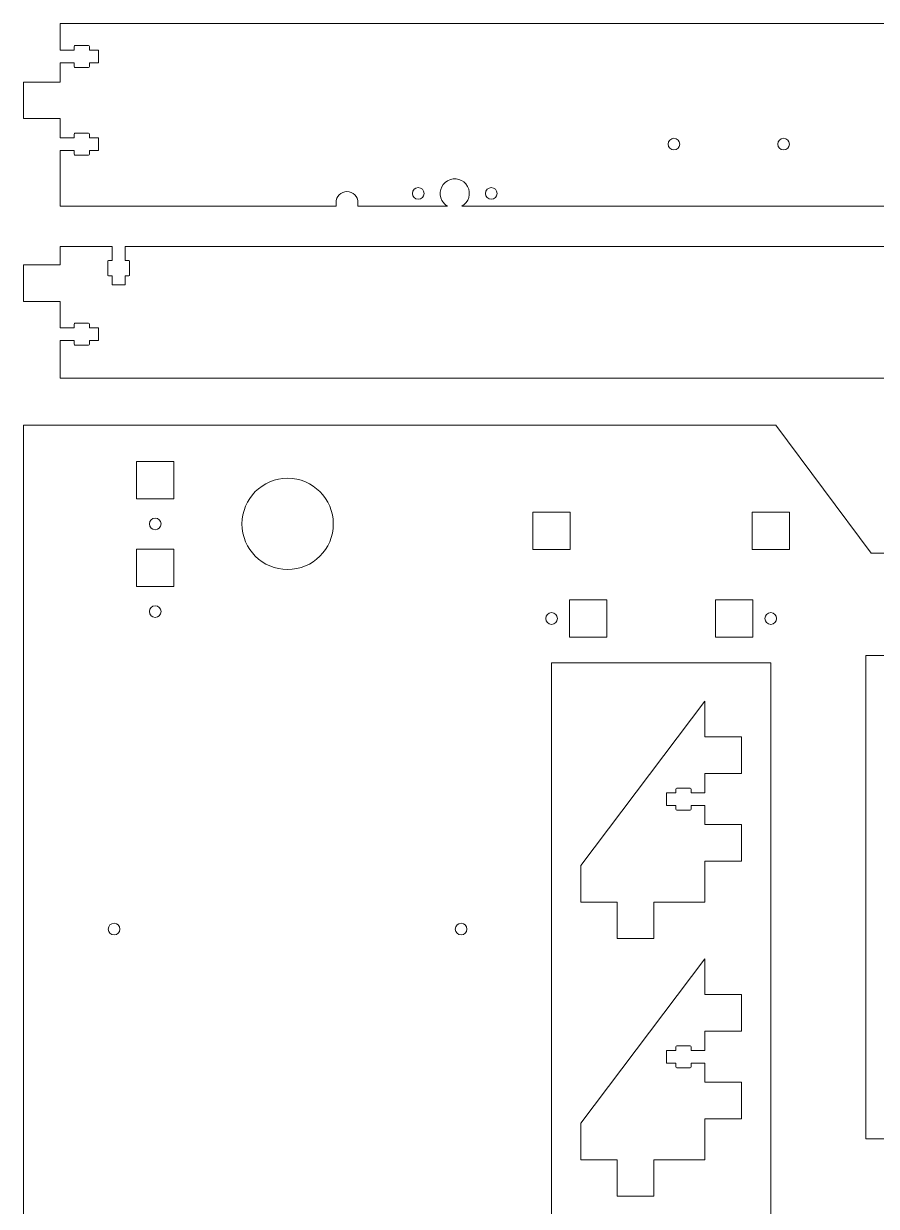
# Model space of a CAD drawing. Header units: inches. Extents: x 10 to 670, y -560 to -10.
# Drawn here: x 10 to 243.4, y -333.9 to -10 of the extents above; entities that cross this region are included whole.
import ezdxf

# ---------------------------------------------------------------- set-up
doc = ezdxf.new("R2010")
doc.units = ezdxf.units.IN
doc.header["$MEASUREMENT"] = 0
doc.layers.add('Layer 1', color=7, linetype='Continuous')

# ---------------------------------------------------------------- blocks, each defined once
blk = doc.blocks.new('block 132')
at = {"layer": 'Layer 1', "color": 7, "lineweight": 15, "true_color": 0xffffff}
blk.add_lwpolyline([(307, -155), (242, -155)], dxfattribs=at)
blk = doc.blocks.new('block 133')
at = {"layer": 'Layer 1', "color": 7, "lineweight": 15, "true_color": 0xffffff}
blk.add_lwpolyline([(242, -155), (215.93, -120)], dxfattribs=at)
blk = doc.blocks.new('block 134')
at = {"layer": 'Layer 1', "color": 7, "lineweight": 15, "true_color": 0xffffff}
blk.add_lwpolyline([(215.93, -120), (10, -120)], dxfattribs=at)
blk = doc.blocks.new('block 135')
at = {"layer": 'Layer 1', "color": 7, "lineweight": 15, "true_color": 0xffffff}
blk.add_lwpolyline([(10, -120), (10, -540)], dxfattribs=at)
blk = doc.blocks.new('block 138')
at = {"layer": 'Layer 1', "color": 7, "lineweight": 15, "true_color": 0xffffff}
blk.add_open_spline([(131.35, -257.95), (131.35, -258.83), (130.63, -259.55), (129.75, -259.55), (128.87, -259.55), (128.15, -258.83), (128.15, -257.95), (128.15, -257.07), (128.87, -256.35), (129.75, -256.35), (130.63, -256.35), (131.35, -257.07), (131.35, -257.95), (131.35, -257.95), (131.35, -257.95), (131.35, -257.95)], degree=3, knots=[0, 0, 0, 0, 1, 1, 1, 2, 2, 2, 3, 3, 3, 4, 4, 4, 5, 5, 5, 5], dxfattribs=at)
blk = doc.blocks.new('block 139')
at = {"layer": 'Layer 1', "color": 7, "lineweight": 15, "true_color": 0xffffff}
blk.add_open_spline([(36.35, -257.95), (36.35, -258.83), (35.63, -259.55), (34.75, -259.55), (33.87, -259.55), (33.15, -258.83), (33.15, -257.95), (33.15, -257.07), (33.87, -256.35), (34.75, -256.35), (35.63, -256.35), (36.35, -257.07), (36.35, -257.95), (36.35, -257.95), (36.35, -257.95), (36.35, -257.95)], degree=3, knots=[0, 0, 0, 0, 1, 1, 1, 2, 2, 2, 3, 3, 3, 4, 4, 4, 5, 5, 5, 5], dxfattribs=at)
blk = doc.blocks.new('block 142')
at = {"layer": 'Layer 1', "color": 7, "lineweight": 15, "true_color": 0xffffff}
blk.add_open_spline([(94.75, -147), (94.75, -153.9), (89.15, -159.5), (82.25, -159.5), (75.35, -159.5), (69.75, -153.9), (69.75, -147), (69.75, -140.1), (75.35, -134.5), (82.25, -134.5), (89.15, -134.5), (94.75, -140.1), (94.75, -147), (94.75, -147), (94.75, -147), (94.75, -147)], degree=3, knots=[0, 0, 0, 0, 1, 1, 1, 2, 2, 2, 3, 3, 3, 4, 4, 4, 5, 5, 5, 5], dxfattribs=at)
blk = doc.blocks.new('block 143')
at = {"layer": 'Layer 1', "color": 7, "lineweight": 15, "true_color": 0xffffff}
blk.add_lwpolyline([(149.4, -143.8), (149.4, -154)], dxfattribs=at)
blk = doc.blocks.new('block 144')
at = {"layer": 'Layer 1', "color": 7, "lineweight": 15, "true_color": 0xffffff}
blk.add_lwpolyline([(159.6, -143.8), (149.4, -143.8)], dxfattribs=at)
blk = doc.blocks.new('block 145')
at = {"layer": 'Layer 1', "color": 7, "lineweight": 15, "true_color": 0xffffff}
blk.add_lwpolyline([(159.6, -154), (159.6, -143.8)], dxfattribs=at)
blk = doc.blocks.new('block 146')
at = {"layer": 'Layer 1', "color": 7, "lineweight": 15, "true_color": 0xffffff}
blk.add_lwpolyline([(149.4, -154), (159.6, -154)], dxfattribs=at)
blk = doc.blocks.new('block 147')
at = {"layer": 'Layer 1', "color": 7, "lineweight": 15, "true_color": 0xffffff}
blk.add_lwpolyline([(209.4, -143.8), (209.4, -154)], dxfattribs=at)
blk = doc.blocks.new('block 148')
at = {"layer": 'Layer 1', "color": 7, "lineweight": 15, "true_color": 0xffffff}
blk.add_lwpolyline([(219.6, -143.8), (209.4, -143.8)], dxfattribs=at)
blk = doc.blocks.new('block 149')
at = {"layer": 'Layer 1', "color": 7, "lineweight": 15, "true_color": 0xffffff}
blk.add_lwpolyline([(219.6, -154), (219.6, -143.8)], dxfattribs=at)
blk = doc.blocks.new('block 150')
at = {"layer": 'Layer 1', "color": 7, "lineweight": 15, "true_color": 0xffffff}
blk.add_lwpolyline([(209.4, -154), (219.6, -154)], dxfattribs=at)
blk = doc.blocks.new('block 151')
at = {"layer": 'Layer 1', "color": 7, "lineweight": 15, "true_color": 0xffffff}
blk.add_lwpolyline([(159.4, -167.8), (159.4, -178)], dxfattribs=at)
blk = doc.blocks.new('block 152')
at = {"layer": 'Layer 1', "color": 7, "lineweight": 15, "true_color": 0xffffff}
blk.add_lwpolyline([(169.6, -167.8), (159.4, -167.8)], dxfattribs=at)
blk = doc.blocks.new('block 153')
at = {"layer": 'Layer 1', "color": 7, "lineweight": 15, "true_color": 0xffffff}
blk.add_lwpolyline([(169.6, -178), (169.6, -167.8)], dxfattribs=at)
blk = doc.blocks.new('block 154')
at = {"layer": 'Layer 1', "color": 7, "lineweight": 15, "true_color": 0xffffff}
blk.add_lwpolyline([(159.4, -178), (169.6, -178)], dxfattribs=at)
blk = doc.blocks.new('block 155')
at = {"layer": 'Layer 1', "color": 7, "lineweight": 15, "true_color": 0xffffff}
blk.add_lwpolyline([(199.4, -167.8), (199.4, -178)], dxfattribs=at)
blk = doc.blocks.new('block 156')
at = {"layer": 'Layer 1', "color": 7, "lineweight": 15, "true_color": 0xffffff}
blk.add_lwpolyline([(209.6, -167.8), (199.4, -167.8)], dxfattribs=at)
blk = doc.blocks.new('block 157')
at = {"layer": 'Layer 1', "color": 7, "lineweight": 15, "true_color": 0xffffff}
blk.add_lwpolyline([(209.6, -178), (209.6, -167.8)], dxfattribs=at)
blk = doc.blocks.new('block 158')
at = {"layer": 'Layer 1', "color": 7, "lineweight": 15, "true_color": 0xffffff}
blk.add_lwpolyline([(199.4, -178), (209.6, -178)], dxfattribs=at)
blk = doc.blocks.new('block 159')
at = {"layer": 'Layer 1', "color": 7, "lineweight": 15, "true_color": 0xffffff}
blk.add_open_spline([(156.1, -172.9), (156.1, -173.78), (155.38, -174.5), (154.5, -174.5), (153.62, -174.5), (152.9, -173.78), (152.9, -172.9), (152.9, -172.02), (153.62, -171.3), (154.5, -171.3), (155.38, -171.3), (156.1, -172.02), (156.1, -172.9), (156.1, -172.9), (156.1, -172.9), (156.1, -172.9)], degree=3, knots=[0, 0, 0, 0, 1, 1, 1, 2, 2, 2, 3, 3, 3, 4, 4, 4, 5, 5, 5, 5], dxfattribs=at)
blk = doc.blocks.new('block 170')
at = {"layer": 'Layer 1', "color": 7, "lineweight": 15, "true_color": 0xffffff}
blk.add_open_spline([(216.1, -172.9), (216.1, -173.78), (215.38, -174.5), (214.5, -174.5), (213.62, -174.5), (212.9, -173.78), (212.9, -172.9), (212.9, -172.02), (213.62, -171.3), (214.5, -171.3), (215.38, -171.3), (216.1, -172.02), (216.1, -172.9), (216.1, -172.9), (216.1, -172.9), (216.1, -172.9)], degree=3, knots=[0, 0, 0, 0, 1, 1, 1, 2, 2, 2, 3, 3, 3, 4, 4, 4, 5, 5, 5, 5], dxfattribs=at)
blk = doc.blocks.new('block 177')
at = {"layer": 'Layer 1', "color": 7, "lineweight": 15, "true_color": 0xffffff}
blk.add_open_spline([(47.6, -171), (47.6, -171.88), (46.88, -172.6), (46, -172.6), (45.12, -172.6), (44.4, -171.88), (44.4, -171), (44.4, -170.12), (45.12, -169.4), (46, -169.4), (46.88, -169.4), (47.6, -170.12), (47.6, -171), (47.6, -171), (47.6, -171), (47.6, -171)], degree=3, knots=[0, 0, 0, 0, 1, 1, 1, 2, 2, 2, 3, 3, 3, 4, 4, 4, 5, 5, 5, 5], dxfattribs=at)
blk = doc.blocks.new('block 178')
at = {"layer": 'Layer 1', "color": 7, "lineweight": 15, "true_color": 0xffffff}
blk.add_open_spline([(47.6, -147), (47.6, -147.88), (46.88, -148.6), (46, -148.6), (45.12, -148.6), (44.4, -147.88), (44.4, -147), (44.4, -146.12), (45.12, -145.4), (46, -145.4), (46.88, -145.4), (47.6, -146.12), (47.6, -147), (47.6, -147), (47.6, -147), (47.6, -147)], degree=3, knots=[0, 0, 0, 0, 1, 1, 1, 2, 2, 2, 3, 3, 3, 4, 4, 4, 5, 5, 5, 5], dxfattribs=at)
blk = doc.blocks.new('block 179')
at = {"layer": 'Layer 1', "color": 7, "lineweight": 15, "true_color": 0xffffff}
blk.add_lwpolyline([(40.9, -153.9), (40.9, -164.1)], dxfattribs=at)
blk = doc.blocks.new('block 180')
at = {"layer": 'Layer 1', "color": 7, "lineweight": 15, "true_color": 0xffffff}
blk.add_lwpolyline([(51.1, -153.9), (40.9, -153.9)], dxfattribs=at)
blk = doc.blocks.new('block 181')
at = {"layer": 'Layer 1', "color": 7, "lineweight": 15, "true_color": 0xffffff}
blk.add_lwpolyline([(51.1, -164.1), (51.1, -153.9)], dxfattribs=at)
blk = doc.blocks.new('block 182')
at = {"layer": 'Layer 1', "color": 7, "lineweight": 15, "true_color": 0xffffff}
blk.add_lwpolyline([(40.9, -164.1), (51.1, -164.1)], dxfattribs=at)
blk = doc.blocks.new('block 183')
at = {"layer": 'Layer 1', "color": 7, "lineweight": 15, "true_color": 0xffffff}
blk.add_lwpolyline([(40.9, -129.9), (40.9, -140.1)], dxfattribs=at)
blk = doc.blocks.new('block 184')
at = {"layer": 'Layer 1', "color": 7, "lineweight": 15, "true_color": 0xffffff}
blk.add_lwpolyline([(51.1, -129.9), (40.9, -129.9)], dxfattribs=at)
blk = doc.blocks.new('block 185')
at = {"layer": 'Layer 1', "color": 7, "lineweight": 15, "true_color": 0xffffff}
blk.add_lwpolyline([(51.1, -140.1), (51.1, -129.9)], dxfattribs=at)
blk = doc.blocks.new('block 186')
at = {"layer": 'Layer 1', "color": 7, "lineweight": 15, "true_color": 0xffffff}
blk.add_lwpolyline([(40.9, -140.1), (51.1, -140.1)], dxfattribs=at)
blk = doc.blocks.new('block 187')
at = {"layer": 'Layer 1', "color": 7, "lineweight": 15, "true_color": 0xffffff}
blk.add_lwpolyline([(214.5, -507.9), (214.5, -185)], dxfattribs=at)
blk = doc.blocks.new('block 189')
at = {"layer": 'Layer 1', "color": 7, "lineweight": 15, "true_color": 0xffffff}
blk.add_lwpolyline([(154.5, -185), (154.5, -507.9)], dxfattribs=at)
blk = doc.blocks.new('block 190')
at = {"layer": 'Layer 1', "color": 7, "lineweight": 15, "true_color": 0xffffff}
blk.add_lwpolyline([(214.5, -185), (154.5, -185)], dxfattribs=at)
blk = doc.blocks.new('block 193')
at = {"layer": 'Layer 1', "color": 7, "lineweight": 15, "true_color": 0xffffff}
blk.add_lwpolyline([(240.5, -315.42), (265, -315.42)], dxfattribs=at)
blk = doc.blocks.new('block 194')
at = {"layer": 'Layer 1', "color": 7, "lineweight": 15, "true_color": 0xffffff}
blk.add_lwpolyline([(240.5, -183), (240.5, -315.42)], dxfattribs=at)
blk = doc.blocks.new('block 195')
at = {"layer": 'Layer 1', "color": 7, "lineweight": 15, "true_color": 0xffffff}
blk.add_lwpolyline([(375, -183), (240.5, -183)], dxfattribs=at)
blk = doc.blocks.new('block 115')
at = {"layer": 'Layer 1'}
for name in ['block 134', 'block 135', 'block 133', 'block 183', 'block 184', 'block 185', 'block 142', 'block 186', 'block 178', 'block 143', 'block 144', 'block 145', 'block 147', 'block 148', 'block 149', 'block 179', 'block 180', 'block 181', 'block 146', 'block 150', 'block 132', 'block 182', 'block 151', 'block 152', 'block 153', 'block 155', 'block 156', 'block 157', 'block 177', 'block 159', 'block 170', 'block 154', 'block 158', 'block 194', 'block 195', 'block 189', 'block 190', 'block 187', 'block 139', 'block 138', 'block 193']:
    blk.add_blockref(name, (0, 0), dxfattribs=at)
blk = doc.blocks.new('block 297')
at = {"layer": 'Layer 1', "color": 7, "lineweight": 15, "true_color": 0xffffff}
blk.add_lwpolyline([(37.75, -71.06), (372.25, -71.06)], dxfattribs=at)
blk = doc.blocks.new('block 298')
at = {"layer": 'Layer 1', "color": 7, "lineweight": 15, "true_color": 0xffffff}
blk.add_lwpolyline([(37.75, -74.86), (37.75, -71.06)], dxfattribs=at)
blk = doc.blocks.new('block 299')
at = {"layer": 'Layer 1', "color": 7, "lineweight": 15, "true_color": 0xffffff}
blk.add_lwpolyline([(38.75, -74.86), (37.75, -74.86)], dxfattribs=at)
blk = doc.blocks.new('block 300')
at = {"layer": 'Layer 1', "color": 7, "lineweight": 15, "true_color": 0xffffff}
blk.add_open_spline([(39, -75.11), (39, -74.97), (38.89, -74.86), (38.75, -74.86)], degree=3, dxfattribs=at)
blk = doc.blocks.new('block 301')
at = {"layer": 'Layer 1', "color": 7, "lineweight": 15, "true_color": 0xffffff}
blk.add_lwpolyline([(39, -78.81), (39, -75.11)], dxfattribs=at)
blk = doc.blocks.new('block 302')
at = {"layer": 'Layer 1', "color": 7, "lineweight": 15, "true_color": 0xffffff}
blk.add_open_spline([(38.75, -79.06), (38.89, -79.06), (39, -78.95), (39, -78.81)], degree=3, dxfattribs=at)
blk = doc.blocks.new('block 303')
at = {"layer": 'Layer 1', "color": 7, "lineweight": 15, "true_color": 0xffffff}
blk.add_lwpolyline([(37.75, -79.06), (38.75, -79.06)], dxfattribs=at)
blk = doc.blocks.new('block 304')
at = {"layer": 'Layer 1', "color": 7, "lineweight": 15, "true_color": 0xffffff}
blk.add_lwpolyline([(37.75, -81.56), (37.75, -79.06)], dxfattribs=at)
blk = doc.blocks.new('block 305')
at = {"layer": 'Layer 1', "color": 7, "lineweight": 15, "true_color": 0xffffff}
blk.add_lwpolyline([(34.25, -81.56), (37.75, -81.56)], dxfattribs=at)
blk = doc.blocks.new('block 306')
at = {"layer": 'Layer 1', "color": 7, "lineweight": 15, "true_color": 0xffffff}
blk.add_lwpolyline([(34.25, -79.06), (34.25, -81.56)], dxfattribs=at)
blk = doc.blocks.new('block 307')
at = {"layer": 'Layer 1', "color": 7, "lineweight": 15, "true_color": 0xffffff}
blk.add_lwpolyline([(33.25, -79.06), (34.25, -79.06)], dxfattribs=at)
blk = doc.blocks.new('block 308')
at = {"layer": 'Layer 1', "color": 7, "lineweight": 15, "true_color": 0xffffff}
blk.add_open_spline([(33, -78.81), (33, -78.95), (33.11, -79.06), (33.25, -79.06)], degree=3, dxfattribs=at)
blk = doc.blocks.new('block 309')
at = {"layer": 'Layer 1', "color": 7, "lineweight": 15, "true_color": 0xffffff}
blk.add_lwpolyline([(33, -75.11), (33, -78.81)], dxfattribs=at)
blk = doc.blocks.new('block 310')
at = {"layer": 'Layer 1', "color": 7, "lineweight": 15, "true_color": 0xffffff}
blk.add_open_spline([(33.25, -74.86), (33.11, -74.86), (33, -74.97), (33, -75.11)], degree=3, dxfattribs=at)
blk = doc.blocks.new('block 311')
at = {"layer": 'Layer 1', "color": 7, "lineweight": 15, "true_color": 0xffffff}
blk.add_lwpolyline([(34.25, -74.86), (33.25, -74.86)], dxfattribs=at)
blk = doc.blocks.new('block 312')
at = {"layer": 'Layer 1', "color": 7, "lineweight": 15, "true_color": 0xffffff}
blk.add_lwpolyline([(34.25, -71.06), (34.25, -74.86)], dxfattribs=at)
blk = doc.blocks.new('block 313')
at = {"layer": 'Layer 1', "color": 7, "lineweight": 15, "true_color": 0xffffff}
blk.add_lwpolyline([(20, -71.06), (34.25, -71.06)], dxfattribs=at)
blk = doc.blocks.new('block 314')
at = {"layer": 'Layer 1', "color": 7, "lineweight": 15, "true_color": 0xffffff}
blk.add_lwpolyline([(20, -71.06), (20, -76.06)], dxfattribs=at)
blk = doc.blocks.new('block 315')
at = {"layer": 'Layer 1', "color": 7, "lineweight": 15, "true_color": 0xffffff}
blk.add_lwpolyline([(20, -76.06), (10, -76.06)], dxfattribs=at)
blk = doc.blocks.new('block 316')
at = {"layer": 'Layer 1', "color": 7, "lineweight": 15, "true_color": 0xffffff}
blk.add_lwpolyline([(10, -76.06), (10, -86.06)], dxfattribs=at)
blk = doc.blocks.new('block 317')
at = {"layer": 'Layer 1', "color": 7, "lineweight": 15, "true_color": 0xffffff}
blk.add_lwpolyline([(10, -86.06), (20, -86.06)], dxfattribs=at)
blk = doc.blocks.new('block 318')
at = {"layer": 'Layer 1', "color": 7, "lineweight": 15, "true_color": 0xffffff}
blk.add_lwpolyline([(20, -86.06), (20, -93.31)], dxfattribs=at)
blk = doc.blocks.new('block 319')
at = {"layer": 'Layer 1', "color": 7, "lineweight": 15, "true_color": 0xffffff}
blk.add_lwpolyline([(23.8, -93.31), (20, -93.31)], dxfattribs=at)
blk = doc.blocks.new('block 320')
at = {"layer": 'Layer 1', "color": 7, "lineweight": 15, "true_color": 0xffffff}
blk.add_lwpolyline([(23.8, -92.31), (23.8, -93.31)], dxfattribs=at)
blk = doc.blocks.new('block 321')
at = {"layer": 'Layer 1', "color": 7, "lineweight": 15, "true_color": 0xffffff}
blk.add_open_spline([(24.05, -92.06), (23.91, -92.06), (23.8, -92.17), (23.8, -92.31)], degree=3, dxfattribs=at)
blk = doc.blocks.new('block 322')
at = {"layer": 'Layer 1', "color": 7, "lineweight": 15, "true_color": 0xffffff}
blk.add_lwpolyline([(27.75, -92.06), (24.05, -92.06)], dxfattribs=at)
blk = doc.blocks.new('block 323')
at = {"layer": 'Layer 1', "color": 7, "lineweight": 15, "true_color": 0xffffff}
blk.add_open_spline([(28, -92.31), (28, -92.17), (27.89, -92.06), (27.75, -92.06)], degree=3, dxfattribs=at)
blk = doc.blocks.new('block 324')
at = {"layer": 'Layer 1', "color": 7, "lineweight": 15, "true_color": 0xffffff}
blk.add_lwpolyline([(28, -93.31), (28, -92.31)], dxfattribs=at)
blk = doc.blocks.new('block 325')
at = {"layer": 'Layer 1', "color": 7, "lineweight": 15, "true_color": 0xffffff}
blk.add_lwpolyline([(30.5, -93.31), (28, -93.31)], dxfattribs=at)
blk = doc.blocks.new('block 326')
at = {"layer": 'Layer 1', "color": 7, "lineweight": 15, "true_color": 0xffffff}
blk.add_lwpolyline([(30.5, -96.81), (30.5, -93.31)], dxfattribs=at)
blk = doc.blocks.new('block 327')
at = {"layer": 'Layer 1', "color": 7, "lineweight": 15, "true_color": 0xffffff}
blk.add_lwpolyline([(28, -96.81), (30.5, -96.81)], dxfattribs=at)
blk = doc.blocks.new('block 328')
at = {"layer": 'Layer 1', "color": 7, "lineweight": 15, "true_color": 0xffffff}
blk.add_lwpolyline([(28, -97.81), (28, -96.81)], dxfattribs=at)
blk = doc.blocks.new('block 329')
at = {"layer": 'Layer 1', "color": 7, "lineweight": 15, "true_color": 0xffffff}
blk.add_open_spline([(27.75, -98.06), (27.89, -98.06), (28, -97.95), (28, -97.81)], degree=3, dxfattribs=at)
blk = doc.blocks.new('block 330')
at = {"layer": 'Layer 1', "color": 7, "lineweight": 15, "true_color": 0xffffff}
blk.add_lwpolyline([(24.05, -98.06), (27.75, -98.06)], dxfattribs=at)
blk = doc.blocks.new('block 331')
at = {"layer": 'Layer 1', "color": 7, "lineweight": 15, "true_color": 0xffffff}
blk.add_open_spline([(23.8, -97.81), (23.8, -97.95), (23.91, -98.06), (24.05, -98.06)], degree=3, dxfattribs=at)
blk = doc.blocks.new('block 332')
at = {"layer": 'Layer 1', "color": 7, "lineweight": 15, "true_color": 0xffffff}
blk.add_lwpolyline([(23.8, -96.81), (23.8, -97.81)], dxfattribs=at)
blk = doc.blocks.new('block 333')
at = {"layer": 'Layer 1', "color": 7, "lineweight": 15, "true_color": 0xffffff}
blk.add_lwpolyline([(20, -96.81), (23.8, -96.81)], dxfattribs=at)
blk = doc.blocks.new('block 334')
at = {"layer": 'Layer 1', "color": 7, "lineweight": 15, "true_color": 0xffffff}
blk.add_lwpolyline([(20, -96.81), (20, -107.06)], dxfattribs=at)
blk = doc.blocks.new('block 335')
at = {"layer": 'Layer 1', "color": 7, "lineweight": 15, "true_color": 0xffffff}
blk.add_lwpolyline([(20, -107.06), (390, -107.06)], dxfattribs=at)
blk = doc.blocks.new('block 273')
at = {"layer": 'Layer 1'}
for name in ['block 313', 'block 314', 'block 312', 'block 297', 'block 298', 'block 315', 'block 316', 'block 310', 'block 309', 'block 311', 'block 299', 'block 300', 'block 301', 'block 308', 'block 307', 'block 306', 'block 303', 'block 304', 'block 302', 'block 305', 'block 317', 'block 318', 'block 319', 'block 321', 'block 320', 'block 322', 'block 323', 'block 324', 'block 325', 'block 326', 'block 333', 'block 334', 'block 332', 'block 327', 'block 328', 'block 331', 'block 330', 'block 329', 'block 335']:
    blk.add_blockref(name, (0, 0), dxfattribs=at)
blk = doc.blocks.new('block 351')
at = {"layer": 'Layer 1', "color": 7, "lineweight": 15, "true_color": 0xffffff}
blk.add_lwpolyline([(95.5, -59), (95.5, -60)], dxfattribs=at)
blk = doc.blocks.new('block 352')
at = {"layer": 'Layer 1', "color": 7, "lineweight": 15, "true_color": 0xffffff}
blk.add_open_spline([(101.5, -59), (101.5, -57.34), (100.16, -56), (98.5, -56), (96.84, -56), (95.5, -57.34), (95.5, -59)], degree=3, knots=[0, 0, 0, 0, 1, 1, 1, 2, 2, 2, 2], dxfattribs=at)
blk = doc.blocks.new('block 353')
at = {"layer": 'Layer 1', "color": 7, "lineweight": 15, "true_color": 0xffffff}
blk.add_lwpolyline([(101.5, -60), (101.5, -59)], dxfattribs=at)
blk = doc.blocks.new('block 354')
at = {"layer": 'Layer 1', "color": 7, "lineweight": 15, "true_color": 0xffffff}
blk.add_lwpolyline([(126.06, -60), (101.5, -60)], dxfattribs=at)
blk = doc.blocks.new('block 355')
at = {"layer": 'Layer 1', "color": 7, "lineweight": 15, "true_color": 0xffffff}
blk.add_open_spline([(129.94, -60), (131.87, -58.93), (132.57, -56.5), (131.5, -54.56), (130.43, -52.63), (128, -51.93), (126.06, -53), (124.13, -54.07), (123.43, -56.5), (124.5, -58.44), (124.86, -59.09), (125.41, -59.64), (126.06, -60)], degree=3, knots=[0, 0, 0, 0, 1, 1, 1, 2, 2, 2, 3, 3, 3, 4, 4, 4, 4], dxfattribs=at)
blk = doc.blocks.new('block 356')
at = {"layer": 'Layer 1', "color": 7, "lineweight": 15, "true_color": 0xffffff}
blk.add_lwpolyline([(276.06, -60), (129.94, -60)], dxfattribs=at)
blk = doc.blocks.new('block 400')
at = {"layer": 'Layer 1', "color": 7, "lineweight": 15, "true_color": 0xffffff}
blk.add_lwpolyline([(390, -10), (20, -10)], dxfattribs=at)
blk = doc.blocks.new('block 401')
at = {"layer": 'Layer 1', "color": 7, "lineweight": 15, "true_color": 0xffffff}
blk.add_lwpolyline([(20, -17.25), (20, -10)], dxfattribs=at)
blk = doc.blocks.new('block 402')
at = {"layer": 'Layer 1', "color": 7, "lineweight": 15, "true_color": 0xffffff}
blk.add_lwpolyline([(20, -17.25), (23.8, -17.25)], dxfattribs=at)
blk = doc.blocks.new('block 403')
at = {"layer": 'Layer 1', "color": 7, "lineweight": 15, "true_color": 0xffffff}
blk.add_lwpolyline([(23.8, -17.25), (23.8, -16.25)], dxfattribs=at)
blk = doc.blocks.new('block 404')
at = {"layer": 'Layer 1', "color": 7, "lineweight": 15, "true_color": 0xffffff}
blk.add_open_spline([(24.05, -16), (23.91, -16), (23.8, -16.11), (23.8, -16.25)], degree=3, dxfattribs=at)
blk = doc.blocks.new('block 405')
at = {"layer": 'Layer 1', "color": 7, "lineweight": 15, "true_color": 0xffffff}
blk.add_lwpolyline([(24.05, -16), (27.75, -16)], dxfattribs=at)
blk = doc.blocks.new('block 406')
at = {"layer": 'Layer 1', "color": 7, "lineweight": 15, "true_color": 0xffffff}
blk.add_open_spline([(28, -16.25), (28, -16.11), (27.89, -16), (27.75, -16)], degree=3, dxfattribs=at)
blk = doc.blocks.new('block 407')
at = {"layer": 'Layer 1', "color": 7, "lineweight": 15, "true_color": 0xffffff}
blk.add_lwpolyline([(28, -16.25), (28, -17.25)], dxfattribs=at)
blk = doc.blocks.new('block 408')
at = {"layer": 'Layer 1', "color": 7, "lineweight": 15, "true_color": 0xffffff}
blk.add_lwpolyline([(28, -17.25), (30.5, -17.25)], dxfattribs=at)
blk = doc.blocks.new('block 409')
at = {"layer": 'Layer 1', "color": 7, "lineweight": 15, "true_color": 0xffffff}
blk.add_lwpolyline([(30.5, -17.25), (30.5, -20.75)], dxfattribs=at)
blk = doc.blocks.new('block 410')
at = {"layer": 'Layer 1', "color": 7, "lineweight": 15, "true_color": 0xffffff}
blk.add_lwpolyline([(30.5, -20.75), (28, -20.75)], dxfattribs=at)
blk = doc.blocks.new('block 411')
at = {"layer": 'Layer 1', "color": 7, "lineweight": 15, "true_color": 0xffffff}
blk.add_lwpolyline([(28, -20.75), (28, -21.75)], dxfattribs=at)
blk = doc.blocks.new('block 412')
at = {"layer": 'Layer 1', "color": 7, "lineweight": 15, "true_color": 0xffffff}
blk.add_open_spline([(27.75, -22), (27.89, -22), (28, -21.89), (28, -21.75)], degree=3, dxfattribs=at)
blk = doc.blocks.new('block 413')
at = {"layer": 'Layer 1', "color": 7, "lineweight": 15, "true_color": 0xffffff}
blk.add_lwpolyline([(27.75, -22), (24.05, -22)], dxfattribs=at)
blk = doc.blocks.new('block 414')
at = {"layer": 'Layer 1', "color": 7, "lineweight": 15, "true_color": 0xffffff}
blk.add_open_spline([(23.8, -21.75), (23.8, -21.89), (23.91, -22), (24.05, -22)], degree=3, dxfattribs=at)
blk = doc.blocks.new('block 415')
at = {"layer": 'Layer 1', "color": 7, "lineweight": 15, "true_color": 0xffffff}
blk.add_lwpolyline([(23.8, -21.75), (23.8, -20.75)], dxfattribs=at)
blk = doc.blocks.new('block 416')
at = {"layer": 'Layer 1', "color": 7, "lineweight": 15, "true_color": 0xffffff}
blk.add_lwpolyline([(23.8, -20.75), (20, -20.75)], dxfattribs=at)
blk = doc.blocks.new('block 417')
at = {"layer": 'Layer 1', "color": 7, "lineweight": 15, "true_color": 0xffffff}
blk.add_lwpolyline([(20, -26), (20, -20.75)], dxfattribs=at)
blk = doc.blocks.new('block 418')
at = {"layer": 'Layer 1', "color": 7, "lineweight": 15, "true_color": 0xffffff}
blk.add_lwpolyline([(20, -26), (10, -26)], dxfattribs=at)
blk = doc.blocks.new('block 419')
at = {"layer": 'Layer 1', "color": 7, "lineweight": 15, "true_color": 0xffffff}
blk.add_lwpolyline([(10, -26), (10, -36)], dxfattribs=at)
blk = doc.blocks.new('block 420')
at = {"layer": 'Layer 1', "color": 7, "lineweight": 15, "true_color": 0xffffff}
blk.add_lwpolyline([(10, -36), (20, -36)], dxfattribs=at)
blk = doc.blocks.new('block 421')
at = {"layer": 'Layer 1', "color": 7, "lineweight": 15, "true_color": 0xffffff}
blk.add_lwpolyline([(20, -36), (20, -41.25)], dxfattribs=at)
blk = doc.blocks.new('block 422')
at = {"layer": 'Layer 1', "color": 7, "lineweight": 15, "true_color": 0xffffff}
blk.add_lwpolyline([(20, -41.25), (23.8, -41.25)], dxfattribs=at)
blk = doc.blocks.new('block 423')
at = {"layer": 'Layer 1', "color": 7, "lineweight": 15, "true_color": 0xffffff}
blk.add_lwpolyline([(23.8, -41.25), (23.8, -40.25)], dxfattribs=at)
blk = doc.blocks.new('block 424')
at = {"layer": 'Layer 1', "color": 7, "lineweight": 15, "true_color": 0xffffff}
blk.add_open_spline([(24.05, -40), (23.91, -40), (23.8, -40.11), (23.8, -40.25)], degree=3, dxfattribs=at)
blk = doc.blocks.new('block 425')
at = {"layer": 'Layer 1', "color": 7, "lineweight": 15, "true_color": 0xffffff}
blk.add_lwpolyline([(24.05, -40), (27.75, -40)], dxfattribs=at)
blk = doc.blocks.new('block 426')
at = {"layer": 'Layer 1', "color": 7, "lineweight": 15, "true_color": 0xffffff}
blk.add_open_spline([(28, -40.25), (28, -40.11), (27.89, -40), (27.75, -40)], degree=3, dxfattribs=at)
blk = doc.blocks.new('block 427')
at = {"layer": 'Layer 1', "color": 7, "lineweight": 15, "true_color": 0xffffff}
blk.add_lwpolyline([(28, -40.25), (28, -41.25)], dxfattribs=at)
blk = doc.blocks.new('block 428')
at = {"layer": 'Layer 1', "color": 7, "lineweight": 15, "true_color": 0xffffff}
blk.add_lwpolyline([(28, -41.25), (30.5, -41.25)], dxfattribs=at)
blk = doc.blocks.new('block 429')
at = {"layer": 'Layer 1', "color": 7, "lineweight": 15, "true_color": 0xffffff}
blk.add_lwpolyline([(30.5, -41.25), (30.5, -44.75)], dxfattribs=at)
blk = doc.blocks.new('block 430')
at = {"layer": 'Layer 1', "color": 7, "lineweight": 15, "true_color": 0xffffff}
blk.add_lwpolyline([(30.5, -44.75), (28, -44.75)], dxfattribs=at)
blk = doc.blocks.new('block 431')
at = {"layer": 'Layer 1', "color": 7, "lineweight": 15, "true_color": 0xffffff}
blk.add_lwpolyline([(28, -44.75), (28, -45.75)], dxfattribs=at)
blk = doc.blocks.new('block 432')
at = {"layer": 'Layer 1', "color": 7, "lineweight": 15, "true_color": 0xffffff}
blk.add_open_spline([(27.75, -46), (27.89, -46), (28, -45.89), (28, -45.75)], degree=3, dxfattribs=at)
blk = doc.blocks.new('block 433')
at = {"layer": 'Layer 1', "color": 7, "lineweight": 15, "true_color": 0xffffff}
blk.add_lwpolyline([(27.75, -46), (24.05, -46)], dxfattribs=at)
blk = doc.blocks.new('block 434')
at = {"layer": 'Layer 1', "color": 7, "lineweight": 15, "true_color": 0xffffff}
blk.add_open_spline([(23.8, -45.75), (23.8, -45.89), (23.91, -46), (24.05, -46)], degree=3, dxfattribs=at)
blk = doc.blocks.new('block 435')
at = {"layer": 'Layer 1', "color": 7, "lineweight": 15, "true_color": 0xffffff}
blk.add_lwpolyline([(23.8, -45.75), (23.8, -44.75)], dxfattribs=at)
blk = doc.blocks.new('block 436')
at = {"layer": 'Layer 1', "color": 7, "lineweight": 15, "true_color": 0xffffff}
blk.add_lwpolyline([(23.8, -44.75), (20, -44.75)], dxfattribs=at)
blk = doc.blocks.new('block 437')
at = {"layer": 'Layer 1', "color": 7, "lineweight": 15, "true_color": 0xffffff}
blk.add_lwpolyline([(20, -44.75), (20, -60)], dxfattribs=at)
blk = doc.blocks.new('block 438')
at = {"layer": 'Layer 1', "color": 7, "lineweight": 15, "true_color": 0xffffff}
blk.add_lwpolyline([(95.5, -60), (20, -60)], dxfattribs=at)
blk = doc.blocks.new('block 439')
at = {"layer": 'Layer 1', "color": 7, "lineweight": 15, "true_color": 0xffffff}
blk.add_open_spline([(189.6, -43), (189.6, -43.88), (188.88, -44.6), (188, -44.6), (187.12, -44.6), (186.4, -43.88), (186.4, -43), (186.4, -42.12), (187.12, -41.4), (188, -41.4), (188.88, -41.4), (189.6, -42.12), (189.6, -43), (189.6, -43), (189.6, -43), (189.6, -43)], degree=3, knots=[0, 0, 0, 0, 1, 1, 1, 2, 2, 2, 3, 3, 3, 4, 4, 4, 5, 5, 5, 5], dxfattribs=at)
blk = doc.blocks.new('block 440')
at = {"layer": 'Layer 1', "color": 7, "lineweight": 15, "true_color": 0xffffff}
blk.add_open_spline([(219.6, -43), (219.6, -43.88), (218.88, -44.6), (218, -44.6), (217.12, -44.6), (216.4, -43.88), (216.4, -43), (216.4, -42.12), (217.12, -41.4), (218, -41.4), (218.88, -41.4), (219.6, -42.12), (219.6, -43), (219.6, -43), (219.6, -43), (219.6, -43)], degree=3, knots=[0, 0, 0, 0, 1, 1, 1, 2, 2, 2, 3, 3, 3, 4, 4, 4, 5, 5, 5, 5], dxfattribs=at)
blk = doc.blocks.new('block 441')
at = {"layer": 'Layer 1', "color": 7, "lineweight": 15, "true_color": 0xffffff}
blk.add_open_spline([(119.6, -56.5), (119.6, -57.38), (118.88, -58.1), (118, -58.1), (117.12, -58.1), (116.4, -57.38), (116.4, -56.5), (116.4, -55.62), (117.12, -54.9), (118, -54.9), (118.88, -54.9), (119.6, -55.62), (119.6, -56.5), (119.6, -56.5), (119.6, -56.5), (119.6, -56.5)], degree=3, knots=[0, 0, 0, 0, 1, 1, 1, 2, 2, 2, 3, 3, 3, 4, 4, 4, 5, 5, 5, 5], dxfattribs=at)
blk = doc.blocks.new('block 442')
at = {"layer": 'Layer 1', "color": 7, "lineweight": 15, "true_color": 0xffffff}
blk.add_open_spline([(139.6, -56.5), (139.6, -57.38), (138.88, -58.1), (138, -58.1), (137.12, -58.1), (136.4, -57.38), (136.4, -56.5), (136.4, -55.62), (137.12, -54.9), (138, -54.9), (138.88, -54.9), (139.6, -55.62), (139.6, -56.5), (139.6, -56.5), (139.6, -56.5), (139.6, -56.5)], degree=3, knots=[0, 0, 0, 0, 1, 1, 1, 2, 2, 2, 3, 3, 3, 4, 4, 4, 5, 5, 5, 5], dxfattribs=at)
blk = doc.blocks.new('block 350')
at = {"layer": 'Layer 1'}
for name in ['block 400', 'block 401', 'block 404', 'block 405', 'block 406', 'block 402', 'block 403', 'block 407', 'block 408', 'block 409', 'block 416', 'block 417', 'block 415', 'block 414', 'block 413', 'block 412', 'block 410', 'block 411', 'block 418', 'block 419', 'block 420', 'block 421', 'block 422', 'block 424', 'block 423', 'block 425', 'block 426', 'block 427', 'block 428', 'block 429', 'block 439', 'block 440', 'block 436', 'block 437', 'block 435', 'block 430', 'block 431', 'block 434', 'block 433', 'block 432', 'block 441', 'block 355', 'block 442', 'block 352', 'block 438', 'block 351', 'block 353', 'block 354', 'block 356']:
    blk.add_blockref(name, (0, 0), dxfattribs=at)
blk = doc.blocks.new('block 770')
at = {"layer": 'Layer 1', "color": 7, "lineweight": 15, "true_color": 0xffffff}
blk.add_lwpolyline([(192.7, -220.6), (192.7, -219.6)], dxfattribs=at)
blk = doc.blocks.new('block 771')
at = {"layer": 'Layer 1', "color": 7, "lineweight": 15, "true_color": 0xffffff}
blk.add_lwpolyline([(196.5, -220.6), (192.7, -220.6)], dxfattribs=at)
blk = doc.blocks.new('block 772')
at = {"layer": 'Layer 1', "color": 7, "lineweight": 15, "true_color": 0xffffff}
blk.add_lwpolyline([(196.5, -220.6), (196.5, -215.35)], dxfattribs=at)
blk = doc.blocks.new('block 773')
at = {"layer": 'Layer 1', "color": 7, "lineweight": 15, "true_color": 0xffffff}
blk.add_lwpolyline([(196.5, -215.35), (206.5, -215.35)], dxfattribs=at)
blk = doc.blocks.new('block 774')
at = {"layer": 'Layer 1', "color": 7, "lineweight": 15, "true_color": 0xffffff}
blk.add_lwpolyline([(206.5, -215.35), (206.5, -205.35)], dxfattribs=at)
blk = doc.blocks.new('block 775')
at = {"layer": 'Layer 1', "color": 7, "lineweight": 15, "true_color": 0xffffff}
blk.add_lwpolyline([(206.5, -205.35), (196.5, -205.35)], dxfattribs=at)
blk = doc.blocks.new('block 776')
at = {"layer": 'Layer 1', "color": 7, "lineweight": 15, "true_color": 0xffffff}
blk.add_lwpolyline([(196.5, -205.35), (196.5, -195.55)], dxfattribs=at)
blk = doc.blocks.new('block 777')
at = {"layer": 'Layer 1', "color": 7, "lineweight": 15, "true_color": 0xffffff}
blk.add_lwpolyline([(196.5, -195.55), (162.5, -240.55)], dxfattribs=at)
blk = doc.blocks.new('block 778')
at = {"layer": 'Layer 1', "color": 7, "lineweight": 15, "true_color": 0xffffff}
blk.add_lwpolyline([(162.5, -240.55), (162.5, -250.55)], dxfattribs=at)
blk = doc.blocks.new('block 779')
at = {"layer": 'Layer 1', "color": 7, "lineweight": 15, "true_color": 0xffffff}
blk.add_lwpolyline([(162.5, -250.55), (172.5, -250.55)], dxfattribs=at)
blk = doc.blocks.new('block 780')
at = {"layer": 'Layer 1', "color": 7, "lineweight": 15, "true_color": 0xffffff}
blk.add_lwpolyline([(172.5, -250.55), (172.5, -260.55)], dxfattribs=at)
blk = doc.blocks.new('block 781')
at = {"layer": 'Layer 1', "color": 7, "lineweight": 15, "true_color": 0xffffff}
blk.add_lwpolyline([(172.5, -260.55), (182.5, -260.55)], dxfattribs=at)
blk = doc.blocks.new('block 782')
at = {"layer": 'Layer 1', "color": 7, "lineweight": 15, "true_color": 0xffffff}
blk.add_lwpolyline([(182.5, -260.55), (182.5, -250.55)], dxfattribs=at)
blk = doc.blocks.new('block 783')
at = {"layer": 'Layer 1', "color": 7, "lineweight": 15, "true_color": 0xffffff}
blk.add_lwpolyline([(182.5, -250.55), (196.5, -250.55)], dxfattribs=at)
blk = doc.blocks.new('block 784')
at = {"layer": 'Layer 1', "color": 7, "lineweight": 15, "true_color": 0xffffff}
blk.add_lwpolyline([(196.5, -250.55), (196.5, -239.35)], dxfattribs=at)
blk = doc.blocks.new('block 785')
at = {"layer": 'Layer 1', "color": 7, "lineweight": 15, "true_color": 0xffffff}
blk.add_lwpolyline([(196.5, -239.35), (206.5, -239.35)], dxfattribs=at)
blk = doc.blocks.new('block 786')
at = {"layer": 'Layer 1', "color": 7, "lineweight": 15, "true_color": 0xffffff}
blk.add_lwpolyline([(206.5, -239.35), (206.5, -229.35)], dxfattribs=at)
blk = doc.blocks.new('block 787')
at = {"layer": 'Layer 1', "color": 7, "lineweight": 15, "true_color": 0xffffff}
blk.add_lwpolyline([(206.5, -229.35), (196.5, -229.35)], dxfattribs=at)
blk = doc.blocks.new('block 788')
at = {"layer": 'Layer 1', "color": 7, "lineweight": 15, "true_color": 0xffffff}
blk.add_lwpolyline([(196.5, -229.35), (196.5, -224.1)], dxfattribs=at)
blk = doc.blocks.new('block 789')
at = {"layer": 'Layer 1', "color": 7, "lineweight": 15, "true_color": 0xffffff}
blk.add_lwpolyline([(192.7, -224.1), (196.5, -224.1)], dxfattribs=at)
blk = doc.blocks.new('block 790')
at = {"layer": 'Layer 1', "color": 7, "lineweight": 15, "true_color": 0xffffff}
blk.add_lwpolyline([(192.7, -225.1), (192.7, -224.1)], dxfattribs=at)
blk = doc.blocks.new('block 791')
at = {"layer": 'Layer 1', "color": 7, "lineweight": 15, "true_color": 0xffffff}
blk.add_open_spline([(192.45, -225.35), (192.59, -225.35), (192.7, -225.24), (192.7, -225.1)], degree=3, dxfattribs=at)
blk = doc.blocks.new('block 792')
at = {"layer": 'Layer 1', "color": 7, "lineweight": 15, "true_color": 0xffffff}
blk.add_lwpolyline([(188.75, -225.35), (192.45, -225.35)], dxfattribs=at)
blk = doc.blocks.new('block 793')
at = {"layer": 'Layer 1', "color": 7, "lineweight": 15, "true_color": 0xffffff}
blk.add_open_spline([(188.5, -225.1), (188.5, -225.24), (188.61, -225.35), (188.75, -225.35)], degree=3, dxfattribs=at)
blk = doc.blocks.new('block 794')
at = {"layer": 'Layer 1', "color": 7, "lineweight": 15, "true_color": 0xffffff}
blk.add_lwpolyline([(188.5, -224.1), (188.5, -225.1)], dxfattribs=at)
blk = doc.blocks.new('block 795')
at = {"layer": 'Layer 1', "color": 7, "lineweight": 15, "true_color": 0xffffff}
blk.add_lwpolyline([(186, -224.1), (188.5, -224.1)], dxfattribs=at)
blk = doc.blocks.new('block 796')
at = {"layer": 'Layer 1', "color": 7, "lineweight": 15, "true_color": 0xffffff}
blk.add_lwpolyline([(186, -220.6), (186, -224.1)], dxfattribs=at)
blk = doc.blocks.new('block 797')
at = {"layer": 'Layer 1', "color": 7, "lineweight": 15, "true_color": 0xffffff}
blk.add_lwpolyline([(188.5, -220.6), (186, -220.6)], dxfattribs=at)
blk = doc.blocks.new('block 798')
at = {"layer": 'Layer 1', "color": 7, "lineweight": 15, "true_color": 0xffffff}
blk.add_lwpolyline([(188.5, -219.6), (188.5, -220.6)], dxfattribs=at)
blk = doc.blocks.new('block 799')
at = {"layer": 'Layer 1', "color": 7, "lineweight": 15, "true_color": 0xffffff}
blk.add_open_spline([(188.75, -219.35), (188.61, -219.35), (188.5, -219.46), (188.5, -219.6)], degree=3, dxfattribs=at)
blk = doc.blocks.new('block 800')
at = {"layer": 'Layer 1', "color": 7, "lineweight": 15, "true_color": 0xffffff}
blk.add_lwpolyline([(192.45, -219.35), (188.75, -219.35)], dxfattribs=at)
blk = doc.blocks.new('block 801')
at = {"layer": 'Layer 1', "color": 7, "lineweight": 15, "true_color": 0xffffff}
blk.add_open_spline([(192.7, -219.6), (192.7, -219.46), (192.59, -219.35), (192.45, -219.35)], degree=3, dxfattribs=at)
blk = doc.blocks.new('block 769')
at = {"layer": 'Layer 1'}
for name in ['block 777', 'block 776', 'block 775', 'block 774', 'block 772', 'block 773', 'block 799', 'block 798', 'block 800', 'block 801', 'block 770', 'block 796', 'block 797', 'block 771', 'block 795', 'block 794', 'block 793', 'block 792', 'block 791', 'block 789', 'block 790', 'block 788', 'block 787', 'block 786', 'block 784', 'block 785', 'block 778', 'block 779', 'block 780', 'block 782', 'block 783', 'block 781']:
    blk.add_blockref(name, (0, 0), dxfattribs=at)
blk = doc.blocks.new('block 803')
at = {"layer": 'Layer 1', "color": 7, "lineweight": 15, "true_color": 0xffffff}
blk.add_lwpolyline([(192.7, -291.16), (192.7, -290.16)], dxfattribs=at)
blk = doc.blocks.new('block 804')
at = {"layer": 'Layer 1', "color": 7, "lineweight": 15, "true_color": 0xffffff}
blk.add_lwpolyline([(196.5, -291.16), (192.7, -291.16)], dxfattribs=at)
blk = doc.blocks.new('block 805')
at = {"layer": 'Layer 1', "color": 7, "lineweight": 15, "true_color": 0xffffff}
blk.add_lwpolyline([(196.5, -291.16), (196.5, -285.91)], dxfattribs=at)
blk = doc.blocks.new('block 806')
at = {"layer": 'Layer 1', "color": 7, "lineweight": 15, "true_color": 0xffffff}
blk.add_lwpolyline([(196.5, -285.91), (206.5, -285.91)], dxfattribs=at)
blk = doc.blocks.new('block 807')
at = {"layer": 'Layer 1', "color": 7, "lineweight": 15, "true_color": 0xffffff}
blk.add_lwpolyline([(206.5, -285.91), (206.5, -275.91)], dxfattribs=at)
blk = doc.blocks.new('block 808')
at = {"layer": 'Layer 1', "color": 7, "lineweight": 15, "true_color": 0xffffff}
blk.add_lwpolyline([(206.5, -275.91), (196.5, -275.91)], dxfattribs=at)
blk = doc.blocks.new('block 809')
at = {"layer": 'Layer 1', "color": 7, "lineweight": 15, "true_color": 0xffffff}
blk.add_lwpolyline([(196.5, -275.91), (196.5, -266.11)], dxfattribs=at)
blk = doc.blocks.new('block 810')
at = {"layer": 'Layer 1', "color": 7, "lineweight": 15, "true_color": 0xffffff}
blk.add_lwpolyline([(196.5, -266.11), (162.5, -311.11)], dxfattribs=at)
blk = doc.blocks.new('block 811')
at = {"layer": 'Layer 1', "color": 7, "lineweight": 15, "true_color": 0xffffff}
blk.add_lwpolyline([(162.5, -311.11), (162.5, -321.11)], dxfattribs=at)
blk = doc.blocks.new('block 812')
at = {"layer": 'Layer 1', "color": 7, "lineweight": 15, "true_color": 0xffffff}
blk.add_lwpolyline([(162.5, -321.11), (172.5, -321.11)], dxfattribs=at)
blk = doc.blocks.new('block 813')
at = {"layer": 'Layer 1', "color": 7, "lineweight": 15, "true_color": 0xffffff}
blk.add_lwpolyline([(172.5, -321.11), (172.5, -331.11)], dxfattribs=at)
blk = doc.blocks.new('block 814')
at = {"layer": 'Layer 1', "color": 7, "lineweight": 15, "true_color": 0xffffff}
blk.add_lwpolyline([(172.5, -331.11), (182.5, -331.11)], dxfattribs=at)
blk = doc.blocks.new('block 815')
at = {"layer": 'Layer 1', "color": 7, "lineweight": 15, "true_color": 0xffffff}
blk.add_lwpolyline([(182.5, -331.11), (182.5, -321.11)], dxfattribs=at)
blk = doc.blocks.new('block 816')
at = {"layer": 'Layer 1', "color": 7, "lineweight": 15, "true_color": 0xffffff}
blk.add_lwpolyline([(182.5, -321.11), (196.5, -321.11)], dxfattribs=at)
blk = doc.blocks.new('block 817')
at = {"layer": 'Layer 1', "color": 7, "lineweight": 15, "true_color": 0xffffff}
blk.add_lwpolyline([(196.5, -321.11), (196.5, -309.91)], dxfattribs=at)
blk = doc.blocks.new('block 818')
at = {"layer": 'Layer 1', "color": 7, "lineweight": 15, "true_color": 0xffffff}
blk.add_lwpolyline([(196.5, -309.91), (206.5, -309.91)], dxfattribs=at)
blk = doc.blocks.new('block 819')
at = {"layer": 'Layer 1', "color": 7, "lineweight": 15, "true_color": 0xffffff}
blk.add_lwpolyline([(206.5, -309.91), (206.5, -299.91)], dxfattribs=at)
blk = doc.blocks.new('block 820')
at = {"layer": 'Layer 1', "color": 7, "lineweight": 15, "true_color": 0xffffff}
blk.add_lwpolyline([(206.5, -299.91), (196.5, -299.91)], dxfattribs=at)
blk = doc.blocks.new('block 821')
at = {"layer": 'Layer 1', "color": 7, "lineweight": 15, "true_color": 0xffffff}
blk.add_lwpolyline([(196.5, -299.91), (196.5, -294.66)], dxfattribs=at)
blk = doc.blocks.new('block 822')
at = {"layer": 'Layer 1', "color": 7, "lineweight": 15, "true_color": 0xffffff}
blk.add_lwpolyline([(192.7, -294.66), (196.5, -294.66)], dxfattribs=at)
blk = doc.blocks.new('block 823')
at = {"layer": 'Layer 1', "color": 7, "lineweight": 15, "true_color": 0xffffff}
blk.add_lwpolyline([(192.7, -295.66), (192.7, -294.66)], dxfattribs=at)
blk = doc.blocks.new('block 824')
at = {"layer": 'Layer 1', "color": 7, "lineweight": 15, "true_color": 0xffffff}
blk.add_open_spline([(192.45, -295.91), (192.59, -295.91), (192.7, -295.79), (192.7, -295.66)], degree=3, dxfattribs=at)
blk = doc.blocks.new('block 825')
at = {"layer": 'Layer 1', "color": 7, "lineweight": 15, "true_color": 0xffffff}
blk.add_lwpolyline([(188.75, -295.91), (192.45, -295.91)], dxfattribs=at)
blk = doc.blocks.new('block 826')
at = {"layer": 'Layer 1', "color": 7, "lineweight": 15, "true_color": 0xffffff}
blk.add_open_spline([(188.5, -295.66), (188.5, -295.79), (188.61, -295.91), (188.75, -295.91)], degree=3, dxfattribs=at)
blk = doc.blocks.new('block 827')
at = {"layer": 'Layer 1', "color": 7, "lineweight": 15, "true_color": 0xffffff}
blk.add_lwpolyline([(188.5, -294.66), (188.5, -295.66)], dxfattribs=at)
blk = doc.blocks.new('block 828')
at = {"layer": 'Layer 1', "color": 7, "lineweight": 15, "true_color": 0xffffff}
blk.add_lwpolyline([(186, -294.66), (188.5, -294.66)], dxfattribs=at)
blk = doc.blocks.new('block 829')
at = {"layer": 'Layer 1', "color": 7, "lineweight": 15, "true_color": 0xffffff}
blk.add_lwpolyline([(186, -291.16), (186, -294.66)], dxfattribs=at)
blk = doc.blocks.new('block 830')
at = {"layer": 'Layer 1', "color": 7, "lineweight": 15, "true_color": 0xffffff}
blk.add_lwpolyline([(188.5, -291.16), (186, -291.16)], dxfattribs=at)
blk = doc.blocks.new('block 831')
at = {"layer": 'Layer 1', "color": 7, "lineweight": 15, "true_color": 0xffffff}
blk.add_lwpolyline([(188.5, -290.16), (188.5, -291.16)], dxfattribs=at)
blk = doc.blocks.new('block 832')
at = {"layer": 'Layer 1', "color": 7, "lineweight": 15, "true_color": 0xffffff}
blk.add_open_spline([(188.75, -289.91), (188.61, -289.91), (188.5, -290.02), (188.5, -290.16)], degree=3, dxfattribs=at)
blk = doc.blocks.new('block 833')
at = {"layer": 'Layer 1', "color": 7, "lineweight": 15, "true_color": 0xffffff}
blk.add_lwpolyline([(192.45, -289.91), (188.75, -289.91)], dxfattribs=at)
blk = doc.blocks.new('block 834')
at = {"layer": 'Layer 1', "color": 7, "lineweight": 15, "true_color": 0xffffff}
blk.add_open_spline([(192.7, -290.16), (192.7, -290.02), (192.59, -289.91), (192.45, -289.91)], degree=3, dxfattribs=at)
blk = doc.blocks.new('block 802')
at = {"layer": 'Layer 1'}
for name in ['block 810', 'block 809', 'block 808', 'block 807', 'block 805', 'block 806', 'block 829', 'block 830', 'block 832', 'block 831', 'block 833', 'block 834', 'block 803', 'block 804', 'block 828', 'block 827', 'block 822', 'block 823', 'block 821', 'block 826', 'block 825', 'block 824', 'block 820', 'block 819', 'block 817', 'block 818', 'block 811', 'block 812', 'block 813', 'block 815', 'block 816', 'block 814']:
    blk.add_blockref(name, (0, 0), dxfattribs=at)

msp = doc.modelspace()

# ---------------------------------------------------------------- block references
at = {"layer": 'Layer 1'}
for name in ['block 350', 'block 273', 'block 115', 'block 769', 'block 802']:
    msp.add_blockref(name, (0, 0), dxfattribs=at)

doc.saveas('drawing.dxf')
